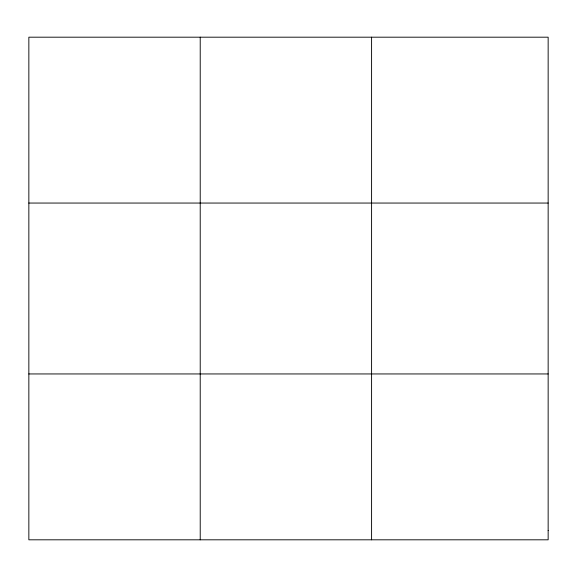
<?xml version="1.0" encoding="UTF-8"?>
<svg xmlns="http://www.w3.org/2000/svg" width="577" height="577" viewBox="0 0 577 577"><rect width="100%" height="100%" fill="white"/><g stroke="black" fill="none" stroke-linecap="round" stroke-linejoin="round"><path stroke-width="0.87" d="M200.219 37.188L200.219 539.812M371.588 37.188L371.588 539.812M28.85 203.054L548.15 203.054M28.85 373.946L548.15 373.946M548.15 530.602L548.15 539.812L28.85 539.812L28.85 37.188L548.15 37.188L548.15 530.602"/></g></svg>
